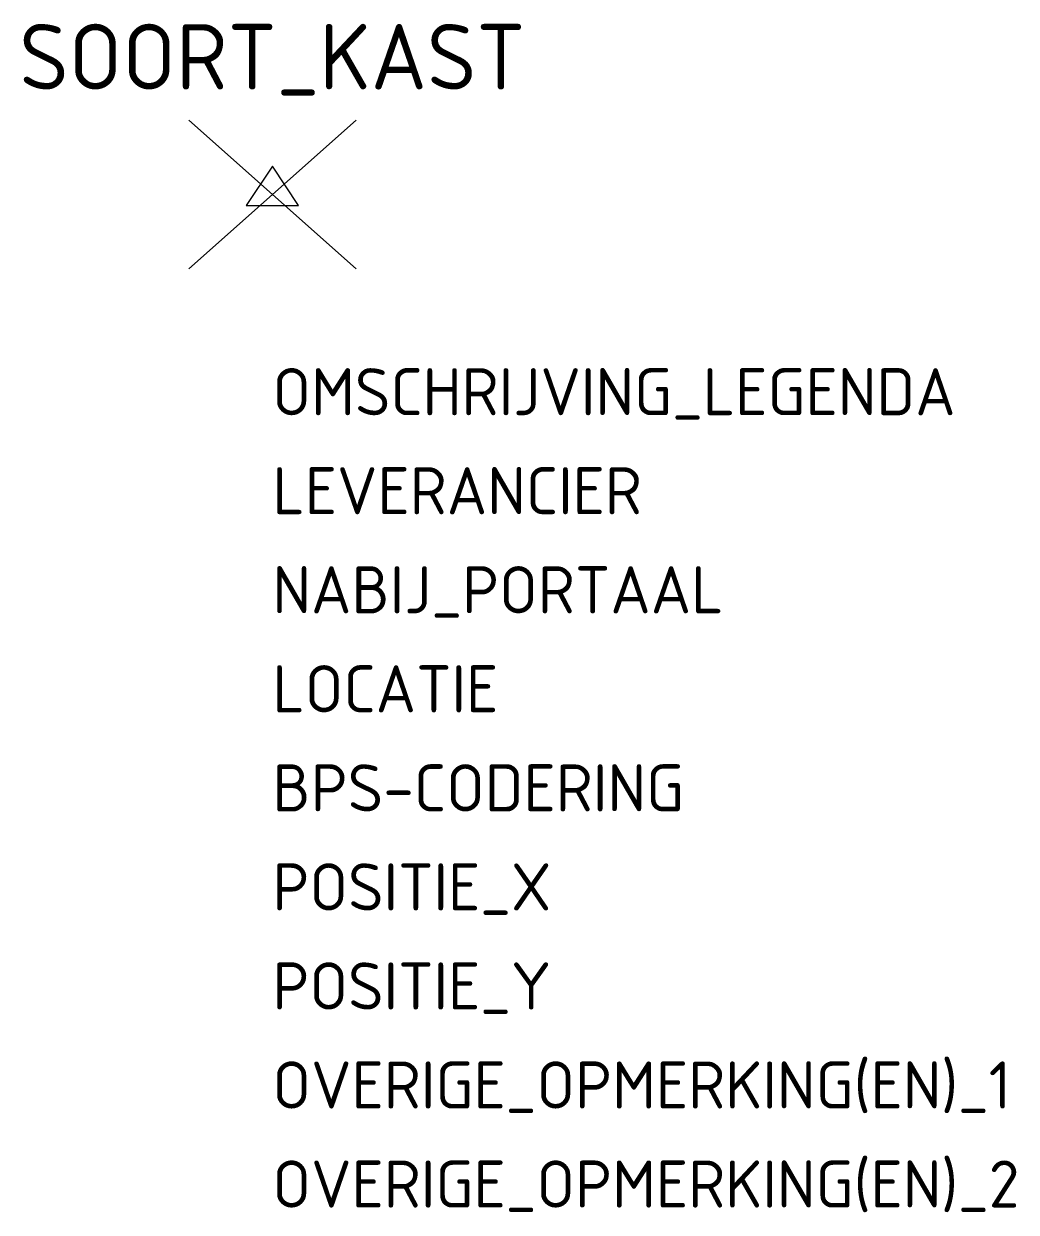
# Model space of a CAD drawing. Extents: x -9.5 to 28.4, y -38.9 to 6.5.
import ezdxf
from ezdxf.enums import TextEntityAlignment as Align

# ---------------------------------------------------------------- set-up
doc = ezdxf.new("R2010")
doc.units = 0
doc.styles.add('NLCS-ISO', font='NLCS-ISO.ttf')

msp = doc.modelspace()

# ---------------------------------------------------------------- linework, layer by layer
for p, q in [((-3.195, -2.841), (3.195, 2.841)), ((-3.195, 2.841), (3.195, -2.841))]:
    msp.add_line(p, q)
at = {"flags": 128}
msp.add_lwpolyline([(0, 1.083), (-1, -0.417), (1, -0.417)], close=True, dxfattribs=at)

# ---------------------------------------------------------------- texts
at = {"style": 'NLCS-ISO'}
msp.add_attdef('SOORT_KAST', text='RLK1', height=2.5, dxfattribs=at).set_placement((0, 5.269), align=Align.MIDDLE_CENTER)
at = {"style": 'NLCS-ISO', "flags": 1}
for tag, p, s in [('OMSCHRIJVING_LEGENDA', (0, -8.431), 'DS. kast (detectorstation)'), ('LEVERANCIER', (0, -12.215), ''), ('NABIJ_PORTAAL', (0, -16), ''), ('LOCATIE', (0, -19.784), ''), ('BPS-CODERING', (0, -23.569), ''), ('POSITIE_X', (0, -27.353), ''), ('POSITIE_Y', (0, -31.138), ''), ('OVERIGE_OPMERKING(EN)_1', (0, -34.922), ''), ('OVERIGE_OPMERKING(EN)_2', (0, -38.707), '')]:
    msp.add_attdef(tag, p, s, height=1.8, dxfattribs=at)

doc.saveas('drawing.dxf')
